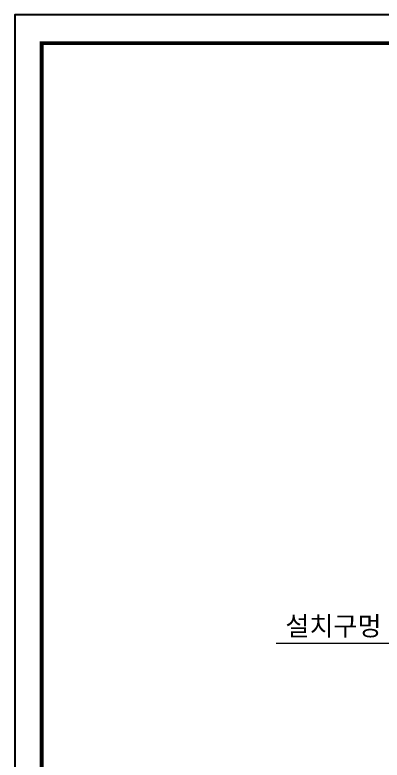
# Model space of a CAD drawing. Extents: x 0 to 868, y 0 to 636.
# Drawn here: x 0 to 191.9, y 246.6 to 636 of the extents above; entities that cross this region are included whole.
import ezdxf

# ---------------------------------------------------------------- set-up
doc = ezdxf.new("R2010")
doc.units = 0
doc.header["$LTSCALE"] = 10
doc.header["$MEASUREMENT"] = 0
doc.header["$PDMODE"] = 3
doc.header["$PDSIZE"] = -10
doc.layers.get('0').update_dxf_attribs({"linetype": 'CONTINUOUS'})
doc.layers.get('DEFPOINTS').update_dxf_attribs({"linetype": 'CONTINUOUS'})
doc.styles.add('Daelim Dimension', font='NanumGothic.ttf')
doc.dimstyles.new('DEFAULT', dxfattribs={"dimscale": 2, "dimtxt": 2, "dimasz": 2, "dimexe": 0, "dimexo": 2, "dimgap": 1, "dimtad": 1, "dimdec": 0, "dimzin": 9, "dimdsep": 46, "dimtxsty": 'Daelim Dimension', "dimcen": 0.5, "dimclrd": 5, "dimclre": 5, "dimclrt": 256, "dimadec": 1, "dimazin": 0, "dimtfac": 1, "dimtdec": 0, "dimtix": 1, "dimtmove": 0, "dimatfit": 3, "dimfxl": 1, "dimtolj": 1, "dimtzin": 1, "dimlwd": 9, "dimlwe": 9, "dimarcsym": 0})

# ---------------------------------------------------------------- blocks, each defined once
blk = doc.blocks.new('*D1')
at = {"color": 5, "lineweight": 9, "transparency": 16777216}
for p, q in [((242.46, 312.89), (242.46, 307.47)), ((277.46, 312.89), (277.46, 307.47)), ((242.46, 307.47), (136.49, 307.47)), ((273.46, 307.47), (246.46, 307.47))]:
    blk.add_line(p, q, dxfattribs=at)
at = {"color": 5, "transparency": 16777216}
for points in [[(246.46, 308.13), (246.46, 306.8), (242.46, 307.47)], [(273.46, 308.13), (273.46, 306.8), (277.46, 307.47)]]:
    blk.add_solid(points, dxfattribs=at)
at = {"layer": 'DEFPOINTS', "color": 0, "transparency": 16777216}
for p in [(242.46, 316.89), (277.46, 316.89), (277.46, 307.47)]:
    blk.add_point(p, dxfattribs=at)
at = {"color": 7, "transparency": 16777216, "insert": (180.68, 316.1), "char_height": 10, "attachment_point": 5, "style": 'Daelim Dimension'}
blk.add_mtext('\\A1;설치구멍 %%C35', dxfattribs=at)

msp = doc.modelspace()

# ---------------------------------------------------------------- linework, layer by layer
at = {"ltscale": 0.5}
msp.add_lwpolyline([(0, 0), (868, 0), (868, 636), (0, 636)], close=True, dxfattribs=at)
at = {"color": 5, "linetype": 'ByBlock', "lineweight": 200, "const_width": 2}
msp.add_lwpolyline([(13.96, 27.23), (853.96, 27.23), (853.96, 621.23), (13.96, 621.23)], close=True, dxfattribs=at)

# ---------------------------------------------------------------- dimensions: what is measured, and where the dimension line sits
at = {"color": 5}
dim = msp.add_linear_dim(base=(277.46, 307.47), p1=(242.46, 316.89), p2=(277.46, 316.89), text='설치구멍 %%C<>', dimstyle='DEFAULT', override={"dimtxt": 5, "dimdec": 0, "dimclrd": 5, "dimclre": 5, "dimclrt": 7}, dxfattribs=at)
dim.commit()
dim.dimension.update_dxf_attribs({"geometry": '*D1', "text_midpoint": (180.68, 307.47), "dimtype": 128})

doc.saveas('drawing.dxf')
